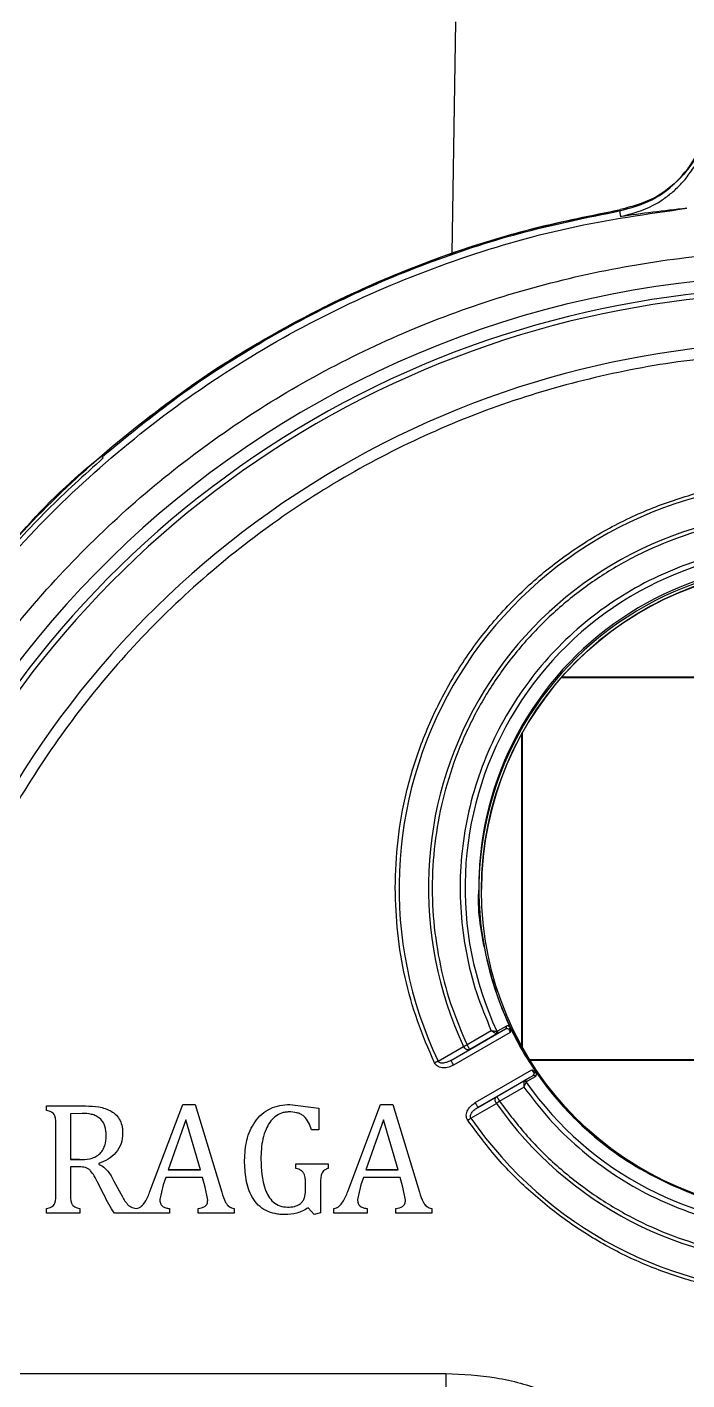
# Model space of a CAD drawing. Header units: millimetres. Extents: x 2379 to 4059, y 879 to 2067.
# Drawn here: x 2775.9 to 2836.8, y 1775.4 to 1900.2 of the extents above; entities that cross this region are included whole.
import ezdxf

# ---------------------------------------------------------------- set-up
doc = ezdxf.new("R2010")
doc.units = ezdxf.units.MM
doc.layers.add('粗实线', color=7, linetype='Continuous', lineweight=40)

msp = doc.modelspace()

# ---------------------------------------------------------------- linework, layer by layer
at = {"color": 7, "linetype": 'Continuous', "lineweight": 25}
for p, q in [((2815.409, 1900.657), (2815.083, 1879.289)), ((2830.535, 1883.212), (2830.655, 1882.695)), ((2830.648, 1883.336), (2830.648, 1883.337)), ((2782.809, 1860.541), (2782.921, 1860.43)), ((2817.813, 1820.618), (2817.813, 1820.618)), ((2820.108, 1808.039), (2819.297, 1807.571)), ((2822.908, 1803.7), (2820.434, 1807.984)), ((2814.99, 1804.872), (2820.043, 1807.789)), ((2820.467, 1807.456), (2815.24, 1804.439)), ((2818.718, 1807.602), (2816.479, 1806.309)), ((2819.233, 1807.321), (2816.729, 1805.876)), ((2819.23, 1807.321), (2819.258, 1807.34)), ((2819.233, 1807.321), (2820.043, 1807.789)), ((2820.069, 1807.808), (2820.077, 1807.805)), ((2813.806, 1804.799), (2816.158, 1806.159)), ((2814.99, 1804.872), (2816.729, 1805.876)), ((2814.99, 1804.872), (2814.659, 1804.716)), ((2817.24, 1800.975), (2822.467, 1803.992)), ((2822.543, 1803.459), (2817.49, 1800.542)), ((2819.229, 1801.545), (2821.733, 1802.991)), ((2822.543, 1803.459), (2821.733, 1802.991)), ((2821.981, 1802.922), (2822.792, 1803.39)), ((2819.479, 1801.112), (2821.718, 1802.405)), ((2777.684, 1800.258), (2777.684, 1800.67)), ((2777.684, 1800.67), (2781.296, 1800.67)), ((2777.684, 1800.67), (2781.296, 1800.67)), ((2777.684, 1800.67), (2777.684, 1800.67)), ((2781.296, 1800.67), (2781.296, 1800.67)), ((2787.228, 1792.776), (2790.246, 1800.807)), ((2787.228, 1792.776), (2790.246, 1800.807)), ((2790.246, 1800.807), (2791.391, 1800.807)), ((2790.246, 1800.807), (2790.246, 1800.807)), ((2790.246, 1800.807), (2791.391, 1800.807)), ((2791.391, 1800.807), (2793.852, 1792.718)), ((2791.391, 1800.807), (2791.391, 1800.807)), ((2791.391, 1800.807), (2793.852, 1792.718)), ((2800.14, 1800.807), (2802.815, 1800.466)), ((2800.14, 1800.807), (2800.14, 1800.807)), ((2805.476, 1792.776), (2808.494, 1800.807)), ((2805.476, 1792.776), (2808.494, 1800.807)), ((2808.494, 1800.807), (2809.639, 1800.807)), ((2808.494, 1800.807), (2808.494, 1800.807)), ((2808.494, 1800.807), (2809.639, 1800.807)), ((2809.639, 1800.807), (2812.1, 1792.718)), ((2809.639, 1800.807), (2809.639, 1800.807)), ((2809.639, 1800.807), (2812.1, 1792.718)), ((2816.835, 1799.553), (2819.189, 1800.909)), ((2817.49, 1800.542), (2819.229, 1801.545)), ((2780.96, 1799.984), (2779.903, 1799.956)), ((2779.903, 1799.956), (2779.903, 1795.73)), ((2790.529, 1799.388), (2788.898, 1794.77)), ((2791.888, 1794.77), (2790.529, 1799.388)), ((2802.815, 1800.466), (2802.815, 1798.474)), ((2802.815, 1800.466), (2802.815, 1800.466)), ((2808.777, 1799.388), (2807.146, 1794.77)), ((2810.136, 1794.77), (2808.777, 1799.388)), ((2778.531, 1792.639), (2778.531, 1798.822)), ((2784.705, 1798.14), (2784.705, 1798.14)), ((2802.815, 1798.474), (2802.129, 1798.474)), ((2779.903, 1795.73), (2780.719, 1795.73)), ((2779.903, 1795.73), (2779.903, 1795.73)), ((2780.719, 1795.73), (2779.903, 1795.73)), ((2780.719, 1795.73), (2780.719, 1795.73)), ((2795.955, 1795.662), (2795.955, 1795.662)), ((2797.464, 1795.763), (2797.464, 1795.763)), ((2780.694, 1795.044), (2779.903, 1795.044)), ((2779.903, 1795.044), (2779.903, 1792.643)), ((2782.494, 1795.364), (2782.494, 1795.3)), ((2788.898, 1794.77), (2791.888, 1794.77)), ((2791.888, 1794.77), (2788.898, 1794.77)), ((2800.699, 1794.907), (2800.699, 1795.319)), ((2800.699, 1795.319), (2803.662, 1795.319)), ((2800.699, 1795.319), (2803.662, 1795.319)), ((2800.699, 1795.319), (2800.699, 1795.319)), ((2803.662, 1795.319), (2803.662, 1794.907)), ((2803.662, 1795.319), (2803.662, 1795.319)), ((2807.146, 1794.77), (2810.136, 1794.77)), ((2810.136, 1794.77), (2807.146, 1794.77)), ((2782.973, 1792.498), (2782.362, 1793.696)), ((2783.903, 1793.743), (2784.533, 1792.562)), ((2783.903, 1793.743), (2783.903, 1793.743)), ((2783.903, 1793.743), (2784.533, 1792.562)), ((2788.448, 1793.407), (2788.133, 1792.05)), ((2788.69, 1794.084), (2788.448, 1793.407)), ((2792.058, 1794.084), (2788.69, 1794.084)), ((2792.311, 1793.184), (2792.058, 1794.084)), ((2792.551, 1791.977), (2792.311, 1793.184)), ((2801.58, 1792.845), (2801.58, 1793.274)), ((2802.952, 1793.325), (2802.952, 1790.806)), ((2806.695, 1793.407), (2806.38, 1792.05)), ((2806.938, 1794.084), (2806.695, 1793.407)), ((2810.306, 1794.084), (2806.938, 1794.084)), ((2810.559, 1793.184), (2810.306, 1794.084)), ((2810.799, 1791.977), (2810.559, 1793.184)), ((2778.531, 1792.639), (2778.531, 1792.639)), ((2784.533, 1792.562), (2784.533, 1792.562)), ((2787.228, 1792.776), (2787.228, 1792.776)), ((2793.852, 1792.718), (2793.852, 1792.718)), ((2805.476, 1792.776), (2805.476, 1792.776)), ((2812.1, 1792.718), (2812.1, 1792.718)), ((2777.684, 1790.791), (2777.684, 1791.203)), ((2777.684, 1791.203), (2777.684, 1791.203)), ((2780.749, 1790.791), (2777.684, 1790.791)), ((2780.749, 1791.203), (2780.749, 1790.791)), ((2789.029, 1790.791), (2783.946, 1790.775)), ((2785.949, 1791.201), (2785.949, 1791.201)), ((2789.029, 1791.203), (2789.029, 1790.791)), ((2791.661, 1790.791), (2791.661, 1791.203)), ((2794.995, 1790.791), (2791.661, 1790.791)), ((2794.995, 1791.203), (2794.995, 1790.791)), ((2794.995, 1791.203), (2794.995, 1791.203)), ((2802.371, 1790.654), (2801.827, 1791.267)), ((2802.952, 1790.806), (2802.371, 1790.654)), ((2804.187, 1790.791), (2804.187, 1791.203)), ((2804.187, 1791.203), (2804.187, 1791.203)), ((2807.276, 1790.791), (2804.187, 1790.791)), ((2807.276, 1791.203), (2807.276, 1790.791)), ((2809.909, 1790.791), (2809.909, 1791.203)), ((2813.242, 1790.791), (2809.909, 1790.791)), ((2813.242, 1791.203), (2813.242, 1790.791)), ((2813.242, 1791.203), (2813.242, 1791.203)), ((2763.847, 1776.001), (2814.539, 1776.001)), ((2814.539, 1776.001), (2814.539, 1774.001))]:
    msp.add_line(p, q, dxfattribs=at)
at = {"color": 7, "linetype": 'Continuous', "lineweight": 25, "flags": 128}
for points in [[(2816.158, 1806.159), (2816.191, 1806.175), (2816.227, 1806.191), (2816.265, 1806.209), (2816.305, 1806.228), (2816.347, 1806.247), (2816.39, 1806.267), (2816.434, 1806.288), (2816.479, 1806.309)], [(2816.479, 1806.309), (2816.527, 1806.224), (2816.574, 1806.143), (2816.618, 1806.068), (2816.655, 1806.002), (2816.687, 1805.948), (2816.71, 1805.908), (2816.724, 1805.884), (2816.729, 1805.876)], [(2813.806, 1804.799), (2813.774, 1804.783), (2813.738, 1804.766), (2813.7, 1804.748), (2813.66, 1804.729), (2813.618, 1804.71), (2813.575, 1804.689), (2813.531, 1804.668), (2813.487, 1804.647)], [(2815.24, 1804.439), (2815.192, 1804.523), (2815.145, 1804.605), (2815.101, 1804.679), (2815.064, 1804.745), (2815.033, 1804.799), (2815.009, 1804.839), (2814.995, 1804.864), (2814.99, 1804.872)], [(2817.49, 1800.542), (2817.486, 1800.55), (2817.471, 1800.575), (2817.448, 1800.615), (2817.417, 1800.669), (2817.379, 1800.734), (2817.336, 1800.809), (2817.289, 1800.89), (2817.24, 1800.975)], [(2819.479, 1801.112), (2819.439, 1801.084), (2819.399, 1801.056), (2819.36, 1801.029), (2819.322, 1801.003), (2819.286, 1800.977), (2819.251, 1800.953), (2819.219, 1800.93), (2819.189, 1800.909)], [(2819.229, 1801.545), (2819.234, 1801.537), (2819.248, 1801.512), (2819.271, 1801.472), (2819.302, 1801.419), (2819.34, 1801.353), (2819.383, 1801.278), (2819.43, 1801.197), (2819.479, 1801.112)], [(2816.544, 1799.352), (2816.585, 1799.38), (2816.624, 1799.407), (2816.664, 1799.434), (2816.702, 1799.461), (2816.738, 1799.486), (2816.773, 1799.51), (2816.805, 1799.532), (2816.835, 1799.553)]]:
    msp.add_lwpolyline(points, dxfattribs=at)
at = {"color": 7, "linetype": 'Continuous', "lineweight": 25}
msp.add_circle((2847.563, 1820.586), 29.75, dxfattribs=at)
for centre, radius, start, end in [((2828.94, 1893.189), 10, 302.62258, 314.66639), ((2847.563, 1785.791), 91.48, 295.79271, 180), ((2847.563, 1785.791), 90.341, 353.64897, 186.35103), ((2847.563, 1785.791), 89.875, 353.64897, 186.35103), ((2847.563, 1785.791), 85.319, 353.33017, 186.66983), ((2847.563, 1820.791), 37.354, 94.65071, 205.34929), ((2847.563, 1820.791), 34.646, 95.01875, 204.98125), ((2847.563, 1820.791), 31.264, 94.97704, 205.02296), ((2847.563, 1820.791), 30, 94.72923, 205.27077), ((2847.563, 1820.586), 30, 357.22072, 180), ((2847.563, 1820.586), 29.75, 0, 179.93876), ((2819.941, 1807.949), 0.189, 302.68007, 28.38309), ((2819.013, 1807.508), 0.229, 310.10459, 14.91837), ((2819.13, 1807.481), 0.19, 302.68761, 28.51079), ((2821.82, 1802.823), 0.19, 31.48925, 117.3121), ((2822.63, 1803.291), 0.189, 31.61702, 117.31857), ((2847.563, 1820.791), 30, 214.72923, 325.27077), ((2821.785, 1802.707), 0.229, 45.08176, 109.89528), ((2847.563, 1820.791), 31.264, 214.97704, 325.02296), ((2847.563, 1820.791), 34.646, 215.01875, 324.98125), ((2847.563, 1820.791), 37.354, 214.65071, 325.34929), ((2847.563, 1785.791), 91.48, 180, 290.22656)]:
    msp.add_arc(centre, radius, start, end, dxfattribs=at)
for points, knots in [([(2830.535, 1883.212), (2831.568, 1883.493), (2833.629, 1884.054), (2836.174, 1886.073), (2838.055, 1888.722), (2838.51, 1890.815), (2838.738, 1891.863)], [0, 0, 0, 0, 0.25004665, 0.49944856, 0.74939592, 1, 1, 1, 1]), ([(2830.655, 1882.695), (2831.689, 1882.97), (2833.081, 1883.34), (2834.616, 1884.295), (2835.496, 1884.974), (2836.335, 1885.789), (2837.161, 1886.807), (2837.944, 1888.119), (2838.606, 1889.748), (2838.79, 1890.972), (2838.887, 1891.613)], [0, 0, 0, 0, 0.2442896, 0.3290361, 0.4144898, 0.500125, 0.5979924, 0.7157703, 0.8510724, 1, 1, 1, 1]), ([(2786.255, 1863.367), (2787.524, 1864.401), (2791.264, 1867.449), (2797.991, 1871.623), (2806.164, 1875.883), (2814.393, 1879.193), (2822.528, 1881.728), (2827.98, 1882.808), (2830.648, 1883.337)], [0, 0, 0, 0, 0.0997459, 0.2940675, 0.4812543, 0.6613057, 0.8342211, 1, 1, 1, 1]), ([(2836.774, 1883.466), (2835.706, 1883.346), (2833.559, 1883.104), (2831.626, 1882.832), (2830.655, 1882.695)], [0, 0, 0, 0, 0.4975573, 1, 1, 1, 1]), ([(2772.828, 1850.532), (2773.535, 1851.397), (2776.407, 1854.91), (2779.817, 1858.285), (2782.679, 1860.538), (2782.854, 1860.676)], [0, 0, 0, 0, 0.2347886, 0.9533514, 1, 1, 1, 1]), ([(2809.856, 1820.791), (2809.906, 1822.255), (2810.006, 1825.225), (2810.829, 1829.676), (2812.187, 1834.128), (2814.146, 1838.479), (2816.688, 1842.62), (2819.763, 1846.422), (2823.302, 1849.795), (2827.223, 1852.664), (2831.401, 1854.97), (2835.729, 1856.684), (2840.099, 1857.866), (2843.05, 1858.206), (2844.506, 1858.374)], [0, 0, 0, 0, 0.0782156, 0.1586051, 0.2410351, 0.3265101, 0.4128917, 0.5, 0.5870918, 0.6734733, 0.7589648, 0.8413784, 0.9217762, 1, 1, 1, 1]), ([(2813.487, 1804.647), (2812.931, 1805.923), (2811.819, 1808.473), (2810.711, 1812.503), (2809.987, 1816.62), (2809.9, 1819.401), (2809.856, 1820.791)], [0, 0, 0, 0, 0.2499835, 0.4999998, 0.7499835, 1, 1, 1, 1]), ([(2817.567, 1820.823), (2817.565, 1820.812), (2817.371, 1818.851), (2818.038, 1814.895), (2819.645, 1809.239), (2822.465, 1804.015), (2826.212, 1799.446), (2830.787, 1795.668), (2836.018, 1792.966), (2840.015, 1791.509), (2842.229, 1791.314), (2842.489, 1791.291)], [0, 0, 0, 0, 0.00076022, 0.14084744, 0.28093466, 0.42102187, 0.56110909, 0.70119631, 0.84128353, 0.98137075, 1, 1, 1, 1]), ([(2820.455, 1807.916), (2820.422, 1807.946), (2820.356, 1808.006), (2820.262, 1808.05), (2820.176, 1808.066), (2820.131, 1808.048), (2820.108, 1808.039)], [0, 0, 0, 0, 0.245779, 0.4989923, 0.7466569, 1, 1, 1, 1]), ([(2820.434, 1807.984), (2820.44, 1807.971), (2820.448, 1807.952), (2820.454, 1807.929), (2820.454, 1807.92), (2820.455, 1807.916)], [0, 0, 0, 0, 0.5522801, 0.7827511, 1, 1, 1, 1]), ([(2820.434, 1807.984), (2820.449, 1807.946), (2820.479, 1807.862), (2820.491, 1807.682), (2820.476, 1807.545), (2820.467, 1807.456)], [0, 0, 0, 0, 0.2295204, 0.499747, 1, 1, 1, 1]), ([(2818.718, 1807.602), (2818.778, 1807.598), (2818.878, 1807.591), (2819.023, 1807.58), (2819.147, 1807.573), (2819.206, 1807.569), (2819.234, 1807.567)], [0, 0, 0, 0, 0.2860062, 0.4846128, 0.7578444, 1, 1, 1, 1]), ([(2819.16, 1807.333), (2819.136, 1807.348), (2819.086, 1807.378), (2818.98, 1807.443), (2818.854, 1807.518), (2818.769, 1807.571), (2818.718, 1807.602)], [0, 0, 0, 0, 0.242697, 0.5154318, 0.7146557, 1, 1, 1, 1]), ([(2819.16, 1807.333), (2819.173, 1807.326), (2819.202, 1807.311), (2819.222, 1807.318), (2819.233, 1807.321)], [0, 0, 0, 0, 0.4553331, 1, 1, 1, 1]), ([(2819.297, 1807.571), (2819.288, 1807.567), (2819.269, 1807.559), (2819.245, 1807.564), (2819.234, 1807.567)], [0, 0, 0, 0, 0.5050343, 1, 1, 1, 1]), ([(2820.043, 1807.789), (2820.088, 1807.805), (2820.154, 1807.828), (2820.26, 1807.797), (2820.313, 1807.762), (2820.338, 1807.745)], [0, 0, 0, 0, 0.5069925, 0.7668968, 1, 1, 1, 1]), ([(2820.455, 1807.916), (2820.453, 1807.901), (2820.449, 1807.872), (2820.422, 1807.823), (2820.386, 1807.782), (2820.355, 1807.757), (2820.342, 1807.748), (2820.339, 1807.746), (2820.338, 1807.745), (2820.338, 1807.745), (2820.338, 1807.745), (2820.338, 1807.745), (2820.338, 1807.745)], [0, 0, 0, 0, 0.2479867, 0.4941208, 0.7906603, 0.9489512, 0.9871984, 0.9967144, 0.9991187, 0.9997404, 0.9999108, 1, 1, 1, 1]), ([(2816.729, 1805.876), (2816.685, 1805.859), (2816.616, 1805.832), (2816.509, 1805.849), (2816.424, 1805.882), (2816.344, 1805.932), (2816.246, 1806.019), (2816.193, 1806.104), (2816.158, 1806.159)], [0, 0, 0, 0, 0.238585, 0.3787456, 0.4999975, 0.6362115, 0.761415, 1, 1, 1, 1]), ([(2815.24, 1804.439), (2815.093, 1804.367), (2814.798, 1804.223), (2814.381, 1804.17), (2814.054, 1804.21), (2813.82, 1804.296), (2813.614, 1804.436), (2813.529, 1804.578), (2813.487, 1804.647)], [0, 0, 0, 0, 0.2498125, 0.4991926, 0.6288786, 0.7494851, 0.8773244, 1, 1, 1, 1]), ([(2814.659, 1804.716), (2814.547, 1804.68), (2814.383, 1804.628), (2814.159, 1804.615), (2814.009, 1804.634), (2813.9, 1804.682), (2813.836, 1804.743), (2813.816, 1804.78), (2813.806, 1804.799)], [0, 0, 0, 0, 0.38478013, 0.56435916, 0.7273499, 0.86895442, 0.93437056, 1, 1, 1, 1]), ([(2821.733, 1802.991), (2821.724, 1802.984), (2821.709, 1802.97), (2821.708, 1802.937), (2821.707, 1802.922)], [0, 0, 0, 0, 0.5446681, 1, 1, 1, 1]), ([(2822.467, 1803.992), (2822.548, 1803.956), (2822.674, 1803.901), (2822.824, 1803.801), (2822.881, 1803.732), (2822.908, 1803.7)], [0, 0, 0, 0, 0.5002105, 0.7688311, 1, 1, 1, 1]), ([(2822.652, 1803.736), (2822.654, 1803.706), (2822.658, 1803.643), (2822.633, 1803.536), (2822.579, 1803.49), (2822.543, 1803.459)], [0, 0, 0, 0, 0.233085, 0.4930073, 1, 1, 1, 1]), ([(2822.652, 1803.736), (2822.669, 1803.743), (2822.705, 1803.758), (2822.761, 1803.769), (2822.816, 1803.769), (2822.845, 1803.758), (2822.859, 1803.752)], [0, 0, 0, 0, 0.2336109, 0.4844564, 0.7436939, 1, 1, 1, 1]), ([(2822.792, 1803.39), (2822.811, 1803.405), (2822.85, 1803.436), (2822.879, 1803.518), (2822.887, 1803.621), (2822.868, 1803.709), (2822.859, 1803.752)], [0, 0, 0, 0, 0.2532366, 0.5010025, 0.7541237, 1, 1, 1, 1]), ([(2822.859, 1803.752), (2822.862, 1803.75), (2822.87, 1803.745), (2822.887, 1803.728), (2822.899, 1803.712), (2822.908, 1803.7)], [0, 0, 0, 0, 0.2208696, 0.4522607, 1, 1, 1, 1]), ([(2821.707, 1802.922), (2821.707, 1802.894), (2821.709, 1802.835), (2821.712, 1802.711), (2821.714, 1802.565), (2821.717, 1802.465), (2821.718, 1802.405)], [0, 0, 0, 0, 0.2427138, 0.5154318, 0.7146901, 1, 1, 1, 1]), ([(2821.946, 1802.869), (2821.934, 1802.844), (2821.908, 1802.791), (2821.852, 1802.68), (2821.789, 1802.549), (2821.745, 1802.459), (2821.718, 1802.405)], [0, 0, 0, 0, 0.2421389, 0.5153871, 0.7139591, 1, 1, 1, 1]), ([(2821.946, 1802.869), (2821.95, 1802.88), (2821.957, 1802.904), (2821.973, 1802.916), (2821.981, 1802.922)], [0, 0, 0, 0, 0.4949702, 1, 1, 1, 1]), ([(2781.296, 1800.67), (2781.7, 1800.656), (2782.506, 1800.629), (2783.496, 1800.332), (2784.149, 1799.841), (2784.497, 1799.333), (2784.643, 1798.844), (2784.699, 1798.443), (2784.703, 1798.241), (2784.705, 1798.14)], [0, 0, 0, 0, 0.2503213, 0.4998014, 0.6247836, 0.7496745, 0.8746984, 0.9373467, 1, 1, 1, 1]), ([(2795.955, 1795.662), (2795.99, 1796.285), (2796.059, 1797.53), (2796.69, 1799), (2797.522, 1799.936), (2798.311, 1800.45), (2799.204, 1800.759), (2799.828, 1800.791), (2800.14, 1800.807)], [0, 0, 0, 0, 0.25015941, 0.49958066, 0.62466902, 0.74973011, 0.87480959, 1, 1, 1, 1]), ([(2795.955, 1795.662), (2795.99, 1796.285), (2796.059, 1797.53), (2796.69, 1799), (2797.522, 1799.936), (2798.311, 1800.45), (2799.204, 1800.759), (2799.828, 1800.791), (2800.14, 1800.807)], [0, 0, 0, 0, 0.25015941, 0.49958066, 0.62466902, 0.74973011, 0.87480959, 1, 1, 1, 1]), ([(2816.544, 1799.352), (2816.505, 1799.423), (2816.424, 1799.568), (2816.406, 1799.816), (2816.449, 1800.062), (2816.578, 1800.365), (2816.832, 1800.7), (2817.104, 1800.883), (2817.24, 1800.975)], [0, 0, 0, 0, 0.1225406, 0.2507283, 0.3708535, 0.5011377, 0.7505279, 1, 1, 1, 1]), ([(2816.835, 1799.553), (2816.824, 1799.571), (2816.801, 1799.607), (2816.781, 1799.693), (2816.794, 1799.811), (2816.852, 1799.95), (2816.976, 1800.137), (2817.186, 1800.347), (2817.387, 1800.476), (2817.49, 1800.542)], [0, 0, 0, 0, 0.0469095, 0.0936327, 0.1947106, 0.3110168, 0.4391204, 0.7135016, 1, 1, 1, 1]), ([(2819.101, 1801.112), (2819.093, 1801.157), (2819.076, 1801.252), (2819.096, 1801.381), (2819.148, 1801.486), (2819.203, 1801.526), (2819.229, 1801.545)], [0, 0, 0, 0, 0.239538, 0.5175571, 0.7682031, 1, 1, 1, 1]), ([(2819.189, 1800.909), (2819.171, 1800.942), (2819.133, 1801.007), (2819.112, 1801.077), (2819.101, 1801.112)], [0, 0, 0, 0, 0.4935537, 1, 1, 1, 1]), ([(2778.531, 1798.822), (2778.545, 1799.144), (2778.562, 1799.548), (2778.334, 1799.976), (2778.066, 1800.158), (2777.837, 1800.218), (2777.684, 1800.258)], [0, 0, 0, 0, 0.4996211, 0.6251499, 0.7494732, 1, 1, 1, 1]), ([(2783.195, 1797.943), (2783.178, 1798.235), (2783.153, 1798.673), (2782.902, 1799.203), (2782.614, 1799.536), (2782.241, 1799.77), (2781.688, 1799.957), (2781.251, 1799.973), (2780.96, 1799.984)], [0, 0, 0, 0, 0.24958677, 0.37462583, 0.49959061, 0.62471117, 0.7498825, 1, 1, 1, 1]), ([(2800.052, 1800.121), (2799.934, 1800.115), (2799.699, 1800.105), (2799.242, 1799.988), (2798.722, 1799.691), (2798.25, 1799.157), (2797.883, 1798.463), (2797.627, 1797.636), (2797.485, 1796.704), (2797.471, 1796.075), (2797.464, 1795.763)], [0, 0, 0, 0, 0.06255781, 0.1250968, 0.24972713, 0.37454347, 0.4995432, 0.66531131, 0.83356264, 1, 1, 1, 1]), ([(2802.129, 1798.474), (2802.05, 1798.703), (2801.891, 1799.16), (2801.531, 1799.663), (2801.125, 1799.933), (2800.664, 1800.095), (2800.295, 1800.111), (2800.052, 1800.121)], [0, 0, 0, 0, 0.2503493, 0.4996618, 0.6209721, 0.7499106, 1, 1, 1, 1]), ([(2784.705, 1798.14), (2784.68, 1797.82), (2784.631, 1797.182), (2784.131, 1796.335), (2783.381, 1795.724), (2782.79, 1795.484), (2782.494, 1795.364)], [0, 0, 0, 0, 0.2499069, 0.4994484, 0.7494591, 1, 1, 1, 1]), ([(2780.719, 1795.73), (2781.041, 1795.734), (2781.522, 1795.739), (2782.135, 1795.936), (2782.547, 1796.192), (2782.863, 1796.558), (2783.147, 1797.138), (2783.176, 1797.621), (2783.195, 1797.943)], [0, 0, 0, 0, 0.2503, 0.3753367, 0.5003813, 0.6253296, 0.7504389, 1, 1, 1, 1]), ([(2799.653, 1790.654), (2799.505, 1790.657), (2799.21, 1790.664), (2798.626, 1790.751), (2797.916, 1790.979), (2797.184, 1791.501), (2796.469, 1792.453), (2796.019, 1793.894), (2795.976, 1795.072), (2795.955, 1795.662)], [0, 0, 0, 0, 0.06265322, 0.12530292, 0.25030366, 0.37521459, 0.50021885, 0.74968949, 1, 1, 1, 1]), ([(2797.464, 1795.763), (2797.501, 1794.811), (2797.547, 1793.621), (2798.136, 1792.33), (2798.581, 1791.775), (2799.203, 1791.398), (2799.674, 1791.359), (2799.91, 1791.34)], [0, 0, 0, 0, 0.4997947, 0.6251408, 0.7502026, 0.8750194, 1, 1, 1, 1]), ([(2782.362, 1793.696), (2782.185, 1794.044), (2781.964, 1794.478), (2781.545, 1794.888), (2781.182, 1795.043), (2780.889, 1795.044), (2780.694, 1795.044)], [0, 0, 0, 0, 0.5001583, 0.6250646, 0.7501102, 1, 1, 1, 1]), ([(2782.494, 1795.3), (2782.655, 1795.219), (2782.976, 1795.057), (2783.348, 1794.66), (2783.648, 1794.215), (2783.818, 1793.901), (2783.903, 1793.743)], [0, 0, 0, 0, 0.2497421, 0.4995193, 0.7496968, 1, 1, 1, 1]), ([(2801.58, 1793.274), (2801.589, 1793.626), (2801.599, 1794.066), (2801.383, 1794.547), (2801.122, 1794.788), (2800.868, 1794.859), (2800.699, 1794.907)], [0, 0, 0, 0, 0.500125, 0.6246688, 0.7500352, 1, 1, 1, 1]), ([(2803.662, 1794.907), (2803.625, 1794.894), (2803.55, 1794.868), (2803.406, 1794.802), (2803.237, 1794.694), (2803.092, 1794.5), (2802.941, 1794.045), (2802.947, 1793.645), (2802.952, 1793.325)], [0, 0, 0, 0, 0.0626257, 0.1252285, 0.2500926, 0.3748737, 0.5000878, 1, 1, 1, 1]), ([(2777.684, 1791.203), (2777.837, 1791.243), (2778.067, 1791.303), (2778.337, 1791.482), (2778.565, 1791.911), (2778.546, 1792.316), (2778.531, 1792.639)], [0, 0, 0, 0, 0.2505117, 0.3752446, 0.5001647, 1, 1, 1, 1]), ([(2777.684, 1791.203), (2777.837, 1791.243), (2778.067, 1791.303), (2778.337, 1791.482), (2778.565, 1791.911), (2778.546, 1792.316), (2778.531, 1792.639)], [0, 0, 0, 0, 0.2505117, 0.3752446, 0.5001647, 1, 1, 1, 1]), ([(2779.903, 1792.643), (2779.896, 1792.322), (2779.889, 1791.959), (2780.036, 1791.591), (2780.131, 1791.462), (2780.364, 1791.301), (2780.595, 1791.242), (2780.749, 1791.203)], [0, 0, 0, 0, 0.49924852, 0.56209257, 0.62459054, 0.74961398, 1, 1, 1, 1]), ([(2783.946, 1790.775), (2783.769, 1791.053), (2783.415, 1791.611), (2783.12, 1792.202), (2782.973, 1792.498)], [0, 0, 0, 0, 0.4999014, 1, 1, 1, 1]), ([(2784.533, 1792.562), (2784.694, 1792.26), (2784.935, 1791.808), (2785.439, 1791.31), (2785.779, 1791.237), (2785.949, 1791.201)], [0, 0, 0, 0, 0.5005372, 0.7503463, 1, 1, 1, 1]), ([(2784.533, 1792.562), (2784.694, 1792.26), (2784.935, 1791.808), (2785.439, 1791.31), (2785.779, 1791.237), (2785.949, 1791.201)], [0, 0, 0, 0, 0.5005372, 0.7503463, 1, 1, 1, 1]), ([(2785.949, 1791.201), (2786.036, 1791.223), (2786.208, 1791.266), (2786.508, 1791.462), (2786.901, 1791.952), (2787.097, 1792.447), (2787.228, 1792.776)], [0, 0, 0, 0, 0.125077, 0.2502224, 0.4998872, 1, 1, 1, 1]), ([(2785.949, 1791.201), (2786.036, 1791.223), (2786.208, 1791.266), (2786.508, 1791.462), (2786.901, 1791.952), (2787.097, 1792.447), (2787.228, 1792.776)], [0, 0, 0, 0, 0.125077, 0.2502224, 0.4998872, 1, 1, 1, 1]), ([(2788.133, 1792.05), (2788.139, 1791.933), (2788.15, 1791.757), (2788.256, 1791.548), (2788.418, 1791.38), (2788.688, 1791.261), (2788.915, 1791.222), (2789.029, 1791.203)], [0, 0, 0, 0, 0.2495954, 0.3779288, 0.4998398, 0.7495428, 1, 1, 1, 1]), ([(2791.661, 1791.203), (2791.884, 1791.241), (2792.163, 1791.29), (2792.42, 1791.505), (2792.535, 1791.698), (2792.545, 1791.865), (2792.551, 1791.977)], [0, 0, 0, 0, 0.4994773, 0.6261796, 0.7503153, 1, 1, 1, 1]), ([(2793.852, 1792.718), (2793.947, 1792.393), (2794.067, 1791.985), (2794.343, 1791.562), (2794.587, 1791.323), (2794.831, 1791.251), (2794.995, 1791.203)], [0, 0, 0, 0, 0.5004596, 0.6283614, 0.7507034, 1, 1, 1, 1]), ([(2793.852, 1792.718), (2793.947, 1792.393), (2794.068, 1791.98), (2794.346, 1791.558), (2794.591, 1791.321), (2794.831, 1791.251), (2794.995, 1791.203)], [0, 0, 0, 0, 0.5004401, 0.6353693, 0.7507131, 1, 1, 1, 1]), ([(2799.91, 1791.34), (2800.127, 1791.349), (2800.456, 1791.362), (2800.867, 1791.501), (2801.144, 1791.667), (2801.36, 1791.906), (2801.547, 1792.3), (2801.567, 1792.628), (2801.58, 1792.845)], [0, 0, 0, 0, 0.2501826, 0.3813476, 0.5003835, 0.6219047, 0.7503749, 1, 1, 1, 1]), ([(2804.187, 1791.203), (2804.274, 1791.222), (2804.449, 1791.261), (2804.751, 1791.457), (2805.147, 1791.948), (2805.344, 1792.445), (2805.476, 1792.776)], [0, 0, 0, 0, 0.1250401, 0.2502359, 0.4998742, 1, 1, 1, 1]), ([(2804.187, 1791.203), (2804.274, 1791.222), (2804.449, 1791.261), (2804.751, 1791.457), (2805.147, 1791.948), (2805.344, 1792.445), (2805.476, 1792.776)], [0, 0, 0, 0, 0.1250401, 0.2502359, 0.4998742, 1, 1, 1, 1]), ([(2806.38, 1792.05), (2806.387, 1791.933), (2806.398, 1791.757), (2806.504, 1791.548), (2806.666, 1791.38), (2806.936, 1791.261), (2807.163, 1791.222), (2807.276, 1791.203)], [0, 0, 0, 0, 0.2495954, 0.3779288, 0.4998398, 0.7495428, 1, 1, 1, 1]), ([(2809.909, 1791.203), (2810.132, 1791.241), (2810.411, 1791.29), (2810.667, 1791.505), (2810.783, 1791.698), (2810.792, 1791.865), (2810.799, 1791.977)], [0, 0, 0, 0, 0.49947734, 0.62617963, 0.7503153, 1, 1, 1, 1]), ([(2812.1, 1792.718), (2812.195, 1792.393), (2812.314, 1791.985), (2812.591, 1791.562), (2812.834, 1791.323), (2813.079, 1791.251), (2813.242, 1791.203)], [0, 0, 0, 0, 0.5004596, 0.6283614, 0.7507034, 1, 1, 1, 1]), ([(2812.1, 1792.718), (2812.195, 1792.393), (2812.316, 1791.98), (2812.593, 1791.558), (2812.839, 1791.321), (2813.079, 1791.251), (2813.242, 1791.203)], [0, 0, 0, 0, 0.5004401, 0.6353693, 0.7507131, 1, 1, 1, 1]), ([(2801.827, 1791.267), (2801.489, 1791.079), (2800.813, 1790.702), (2800.04, 1790.67), (2799.653, 1790.654)], [0, 0, 0, 0, 0.4996166, 1, 1, 1, 1])]:
    msp.add_open_spline(points, degree=3, knots=knots, dxfattribs=at)
for points in [[(2838.86, 1891.927), (2838.629, 1890.887), (2838.167, 1888.806), (2836.278, 1886.176), (2833.735, 1884.17), (2831.677, 1883.614), (2830.648, 1883.336)], [(2749.89, 1796.581), (2750.414, 1800.233), (2751.462, 1807.536), (2754.582, 1818.18), (2758.79, 1828.423), (2764.145, 1838.123), (2770.55, 1847.163), (2777.931, 1855.425), (2786.193, 1862.806), (2795.232, 1869.211), (2804.933, 1874.566), (2815.176, 1878.774), (2825.819, 1881.894), (2833.122, 1882.942), (2836.774, 1883.466)], [(2750.092, 1803.124), (2750.779, 1806.418), (2752.151, 1813.007), (2755.472, 1822.559), (2759.676, 1831.742), (2764.812, 1840.445), (2770.801, 1848.582), (2777.589, 1856.067), (2785.102, 1862.822), (2793.264, 1868.777), (2801.989, 1873.875), (2811.19, 1878.04), (2820.757, 1881.319), (2827.351, 1882.664), (2830.648, 1883.336)], [(2782.809, 1860.541), (2785.106, 1862.429), (2789.699, 1866.203), (2797.2, 1871.048), (2805.071, 1875.248), (2813.3, 1878.696), (2821.794, 1881.448), (2827.622, 1882.624), (2830.535, 1883.212)], [(2753.823, 1785.792), (2753.91, 1788.86), (2754.084, 1794.995), (2755.487, 1804.109), (2757.712, 1813.047), (2760.82, 1821.723), (2764.759, 1830.052), (2769.496, 1837.955), (2774.985, 1845.356), (2781.172, 1852.183), (2787.999, 1858.371), (2795.4, 1863.86), (2803.303, 1868.597), (2811.633, 1872.535), (2820.308, 1875.643), (2829.246, 1877.868), (2838.36, 1879.271), (2844.496, 1879.445), (2847.563, 1879.532)], [(2847.563, 1870.078), (2844.601, 1869.987), (2838.675, 1869.807), (2829.886, 1868.352), (2821.293, 1866.047), (2812.992, 1862.832), (2805.075, 1858.766), (2797.63, 1853.889), (2790.74, 1848.255), (2784.481, 1841.927), (2778.923, 1834.975), (2774.127, 1827.477), (2770.147, 1819.516), (2767.029, 1811.18), (2764.8, 1802.562), (2763.508, 1793.76), (2763.084, 1784.861), (2763.593, 1778.955), (2763.847, 1776.001)], [(2782.921, 1860.43), (2781.165, 1858.854), (2777.655, 1855.701), (2774.502, 1852.19), (2772.926, 1850.435)], [(2844.563, 1854.953), (2843.202, 1854.785), (2840.478, 1854.451), (2836.506, 1853.333), (2832.69, 1851.784), (2829.089, 1849.779), (2825.753, 1847.361), (2822.73, 1844.56), (2820.064, 1841.418), (2817.794, 1837.979), (2815.951, 1834.293), (2814.562, 1830.413), (2813.648, 1826.395), (2813.221, 1822.296), (2813.286, 1818.175), (2813.852, 1814.096), (2814.871, 1810.097), (2815.943, 1807.571), (2816.479, 1806.309)], [(2844.563, 1852.366), (2843.314, 1852.204), (2840.816, 1851.88), (2837.176, 1850.833), (2833.68, 1849.394), (2830.381, 1847.54), (2827.326, 1845.311), (2824.557, 1842.733), (2822.113, 1839.845), (2820.03, 1836.687), (2818.337, 1833.305), (2817.058, 1829.745), (2816.21, 1826.058), (2815.807, 1822.297), (2815.851, 1818.513), (2816.352, 1814.766), (2817.266, 1811.09), (2818.234, 1808.764), (2818.718, 1807.602)], [(2820.338, 1807.745), (2820.357, 1807.701), (2820.395, 1807.613), (2820.443, 1807.509), (2820.467, 1807.456)], [(2822.467, 1803.992), (2822.5, 1803.945), (2822.567, 1803.852), (2822.624, 1803.775), (2822.652, 1803.736)], [(2821.718, 1802.405), (2822.483, 1801.405), (2824.013, 1799.404), (2826.74, 1796.775), (2829.734, 1794.467), (2832.989, 1792.537), (2836.448, 1791.005), (2840.064, 1789.896), (2843.787, 1789.224), (2847.563, 1788.999), (2851.34, 1789.224), (2855.062, 1789.896), (2858.679, 1791.005), (2862.138, 1792.537), (2865.392, 1794.467), (2868.387, 1796.775), (2871.113, 1799.404), (2872.643, 1801.405), (2873.408, 1802.405)], [(2819.479, 1801.112), (2820.304, 1800.017), (2821.956, 1797.825), (2824.909, 1794.944), (2828.159, 1792.414), (2831.696, 1790.298), (2835.459, 1788.618), (2839.396, 1787.4), (2843.45, 1786.663), (2847.563, 1786.416), (2851.677, 1786.663), (2855.731, 1787.4), (2859.668, 1788.618), (2863.431, 1790.298), (2866.967, 1792.414), (2870.217, 1794.944), (2873.171, 1797.825), (2874.822, 1800.017), (2875.648, 1801.112)], [(2878.583, 1799.352), (2877.676, 1798.134), (2875.863, 1795.697), (2872.61, 1792.49), (2869.025, 1789.674), (2865.119, 1787.317), (2860.959, 1785.445), (2856.604, 1784.089), (2852.117, 1783.268), (2847.563, 1782.992), (2843.01, 1783.268), (2838.523, 1784.089), (2834.168, 1785.445), (2830.008, 1787.317), (2826.102, 1789.674), (2822.517, 1792.49), (2819.264, 1795.697), (2817.451, 1798.134), (2816.544, 1799.352)], [(2847.563, 1692.052), (2844.496, 1692.139), (2838.36, 1692.313), (2829.246, 1693.716), (2820.308, 1695.941), (2811.633, 1699.049), (2803.303, 1702.987), (2795.4, 1707.724), (2787.999, 1713.213), (2781.172, 1719.401), (2774.985, 1726.228), (2769.496, 1733.629), (2764.759, 1741.532), (2760.82, 1749.861), (2757.712, 1758.537), (2755.487, 1767.475), (2754.084, 1776.589), (2753.91, 1782.724), (2753.823, 1785.792)], [(2814.539, 1776.001), (2816.087, 1775.924), (2819.182, 1775.768), (2823.674, 1774.5), (2827.923, 1772.569), (2830.388, 1770.69), (2831.621, 1769.75)]]:
    msp.add_open_spline(points, degree=3, dxfattribs=at)
at = {"layer": '粗实线', "linetype": 'ByBlock'}
for points in [[(2825.211, 1840.219), (2869.915, 1840.219)], [(2821.583, 1806.092), (2821.583, 1835.08)], [(2872.834, 1804.887), (2822.292, 1804.887)]]:
    msp.add_lwpolyline(points, dxfattribs=at)

doc.saveas('drawing.dxf')
